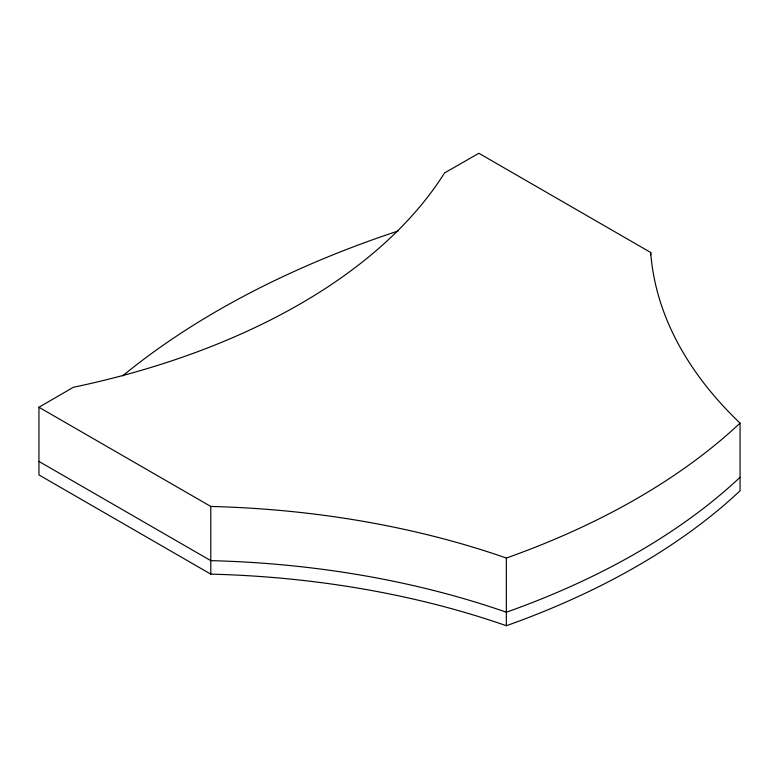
<?xml version="1.0" encoding="UTF-8"?>
<svg xmlns="http://www.w3.org/2000/svg" width="779" height="779" viewBox="0 0 779 779"><rect width="100%" height="100%" fill="white"/><g stroke="black" fill="none" stroke-linecap="round" stroke-linejoin="round"><path stroke-width="1.17" d="M38.95 461.431L38.95 407.251L73.323 387.29A619.685 357.775 0 0 0 444.488 172.996L478.861 153.278L650.699 252.484A622.723 359.528 0 0 0 740.05 423.124L740.05 490.799A712.24 411.215 0 0 1 506.35 625.722A622.723 359.528 0 0 0 210.788 574.133L38.95 474.927L38.95 461.431L210.788 560.646A622.723 359.528 0 0 1 506.35 612.236A712.24 411.215 0 0 0 740.05 477.303M38.95 407.251L210.788 506.457L210.788 574.133M740.05 423.124A712.24 411.215 0 0 1 506.35 558.046L506.35 625.722M650.699 254.889L650.699 252.484M210.788 506.457A622.723 359.528 0 0 1 506.35 558.046M122.585 375.906A858.653 495.736 0 0 1 398.03 231.012"/></g></svg>
